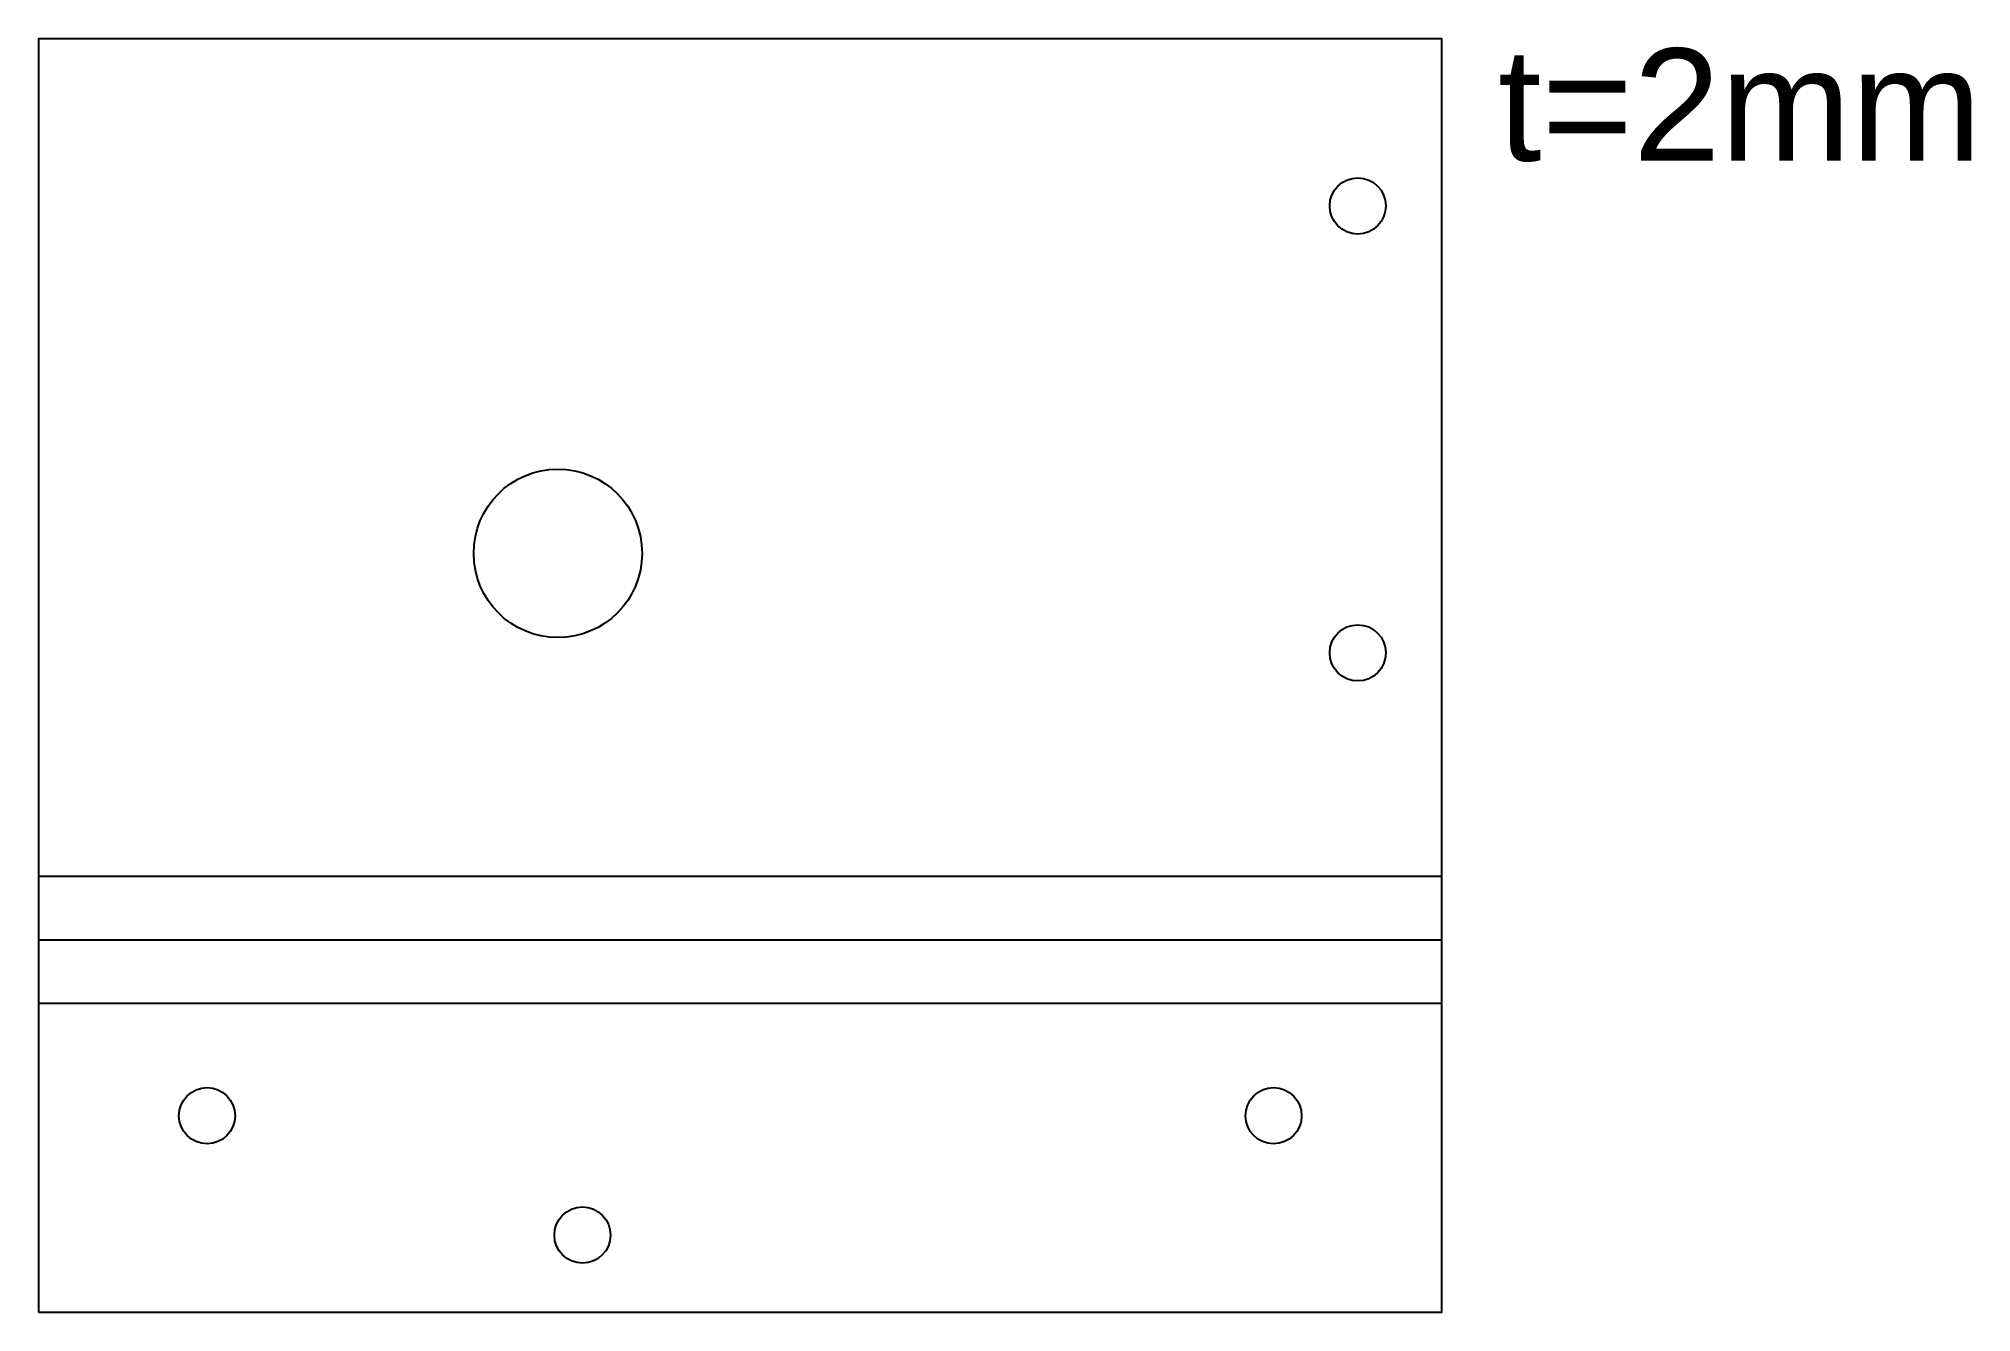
# Model space of a CAD drawing. Header units: millimetres. Extents: x 0 to 68.9, y 0 to 45.3.
import ezdxf

# ---------------------------------------------------------------- set-up
doc = ezdxf.new("R2010")
doc.units = ezdxf.units.MM
doc.header["$MEASUREMENT"] = 0
doc.layers.get('0').update_dxf_attribs({"true_color": 0xffffff})
for name, color, linetype, true_color in [('AUSSENPROFILE', 7, 'Continuous', 0xffffff), ('BIEGUNG', 7, 'Continuous', 0xffffff), ('BIEGUNGSENDE', 7, 'Continuous', 0xffffff), ('INNENPROFILE', 7, 'Continuous', 0xffffff)]:
    doc.layers.add(name, color=color, linetype=linetype, true_color=true_color)
doc.styles.add('textstyle15', font='')
doc.styles.get('textstyle15').set_extended_font_data('Arial')

msp = doc.modelspace()

# ---------------------------------------------------------------- linework, layer by layer
at = {"layer": 'AUSSENPROFILE'}
msp.add_lwpolyline([(0, 0), (50, 0), (50, 45.349), (0, 45.349)], close=True, dxfattribs=at)
at = {"layer": 'BIEGUNG'}
msp.add_line((0, 13.262), (50, 13.262), dxfattribs=at)
at = {"layer": 'BIEGUNGSENDE'}
for p, q in [((0, 15.524), (50, 15.524)), ((50, 11), (0, 11))]:
    msp.add_line(p, q, dxfattribs=at)
at = {"layer": 'INNENPROFILE'}
for centre, radius in [((47, 39.393), 1), ((18.5, 27.024), 3), ((47, 23.48), 1), ((6, 7), 1), ((44, 7), 1), ((19.377, 2.751), 1)]:
    msp.add_circle(centre, radius, dxfattribs=at)

# ---------------------------------------------------------------- texts
at = {"insert": (52, 45), "char_height": 4, "attachment_point": 1, "style": 'textstyle15'}
msp.add_mtext('t=2mm', dxfattribs=at)

doc.saveas('drawing.dxf')
